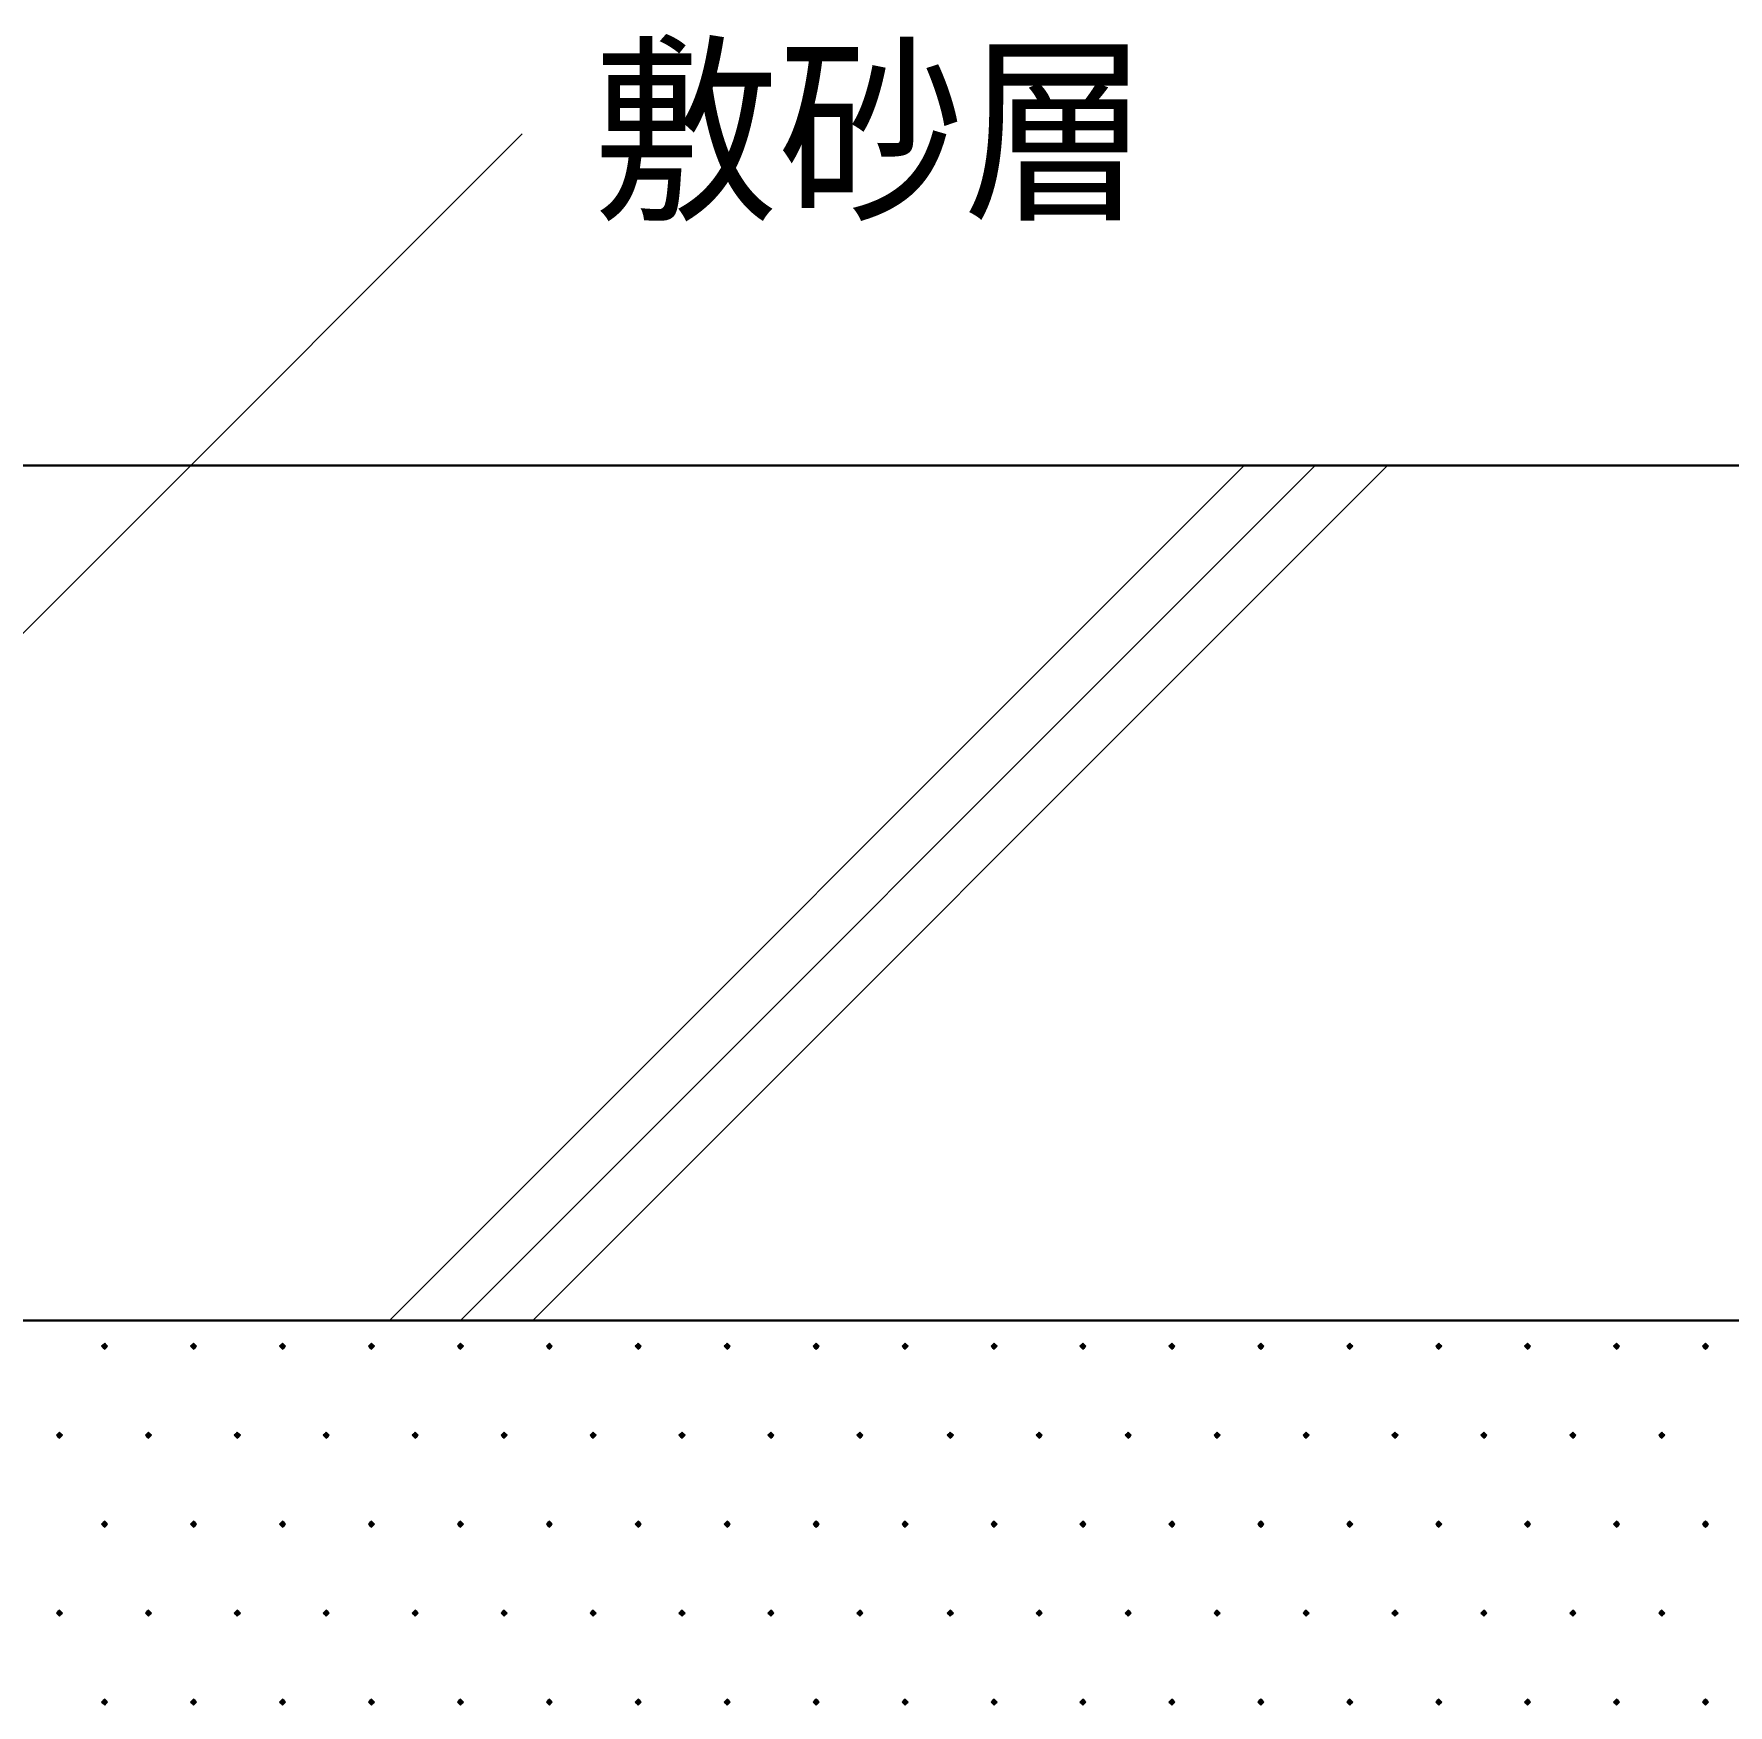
# Model space of a CAD drawing. Header units: millimetres. Extents: x 0 to 420, y 0 to 297.
# Drawn here: x 69.2 to 92.99, y 222.44 to 245.9 of the extents above; entities that cross this region are included whole.
import ezdxf
from ezdxf.enums import TextEntityAlignment as Align

# ---------------------------------------------------------------- set-up
doc = ezdxf.new("R2010")
doc.units = ezdxf.units.MM
doc.styles.add('kst32b', font='NotoSansJP-Variable.ttf')

msp = doc.modelspace()

# ---------------------------------------------------------------- hatches: boundary and pattern name
for points in [[(70.189, 227.521), (70.168, 227.499), (70.146, 227.478), (70.168, 227.457), (70.189, 227.436), (70.21, 227.457), (70.231, 227.478), (70.21, 227.499), (70.189, 227.521)], [(71.438, 227.521), (71.416, 227.499), (71.395, 227.478), (71.416, 227.457), (71.438, 227.436), (71.459, 227.457), (71.48, 227.478), (71.459, 227.499), (71.438, 227.521)], [(72.686, 227.521), (72.665, 227.499), (72.644, 227.478), (72.665, 227.457), (72.686, 227.436), (72.708, 227.457), (72.729, 227.478), (72.708, 227.499), (72.686, 227.521)], [(73.935, 227.521), (73.914, 227.499), (73.893, 227.478), (73.914, 227.457), (73.935, 227.436), (73.956, 227.457), (73.978, 227.478), (73.956, 227.499), (73.935, 227.521)], [(75.184, 227.521), (75.163, 227.499), (75.142, 227.478), (75.163, 227.457), (75.184, 227.436), (75.205, 227.457), (75.226, 227.478), (75.205, 227.499), (75.184, 227.521)], [(76.433, 227.521), (76.412, 227.499), (76.391, 227.478), (76.412, 227.457), (76.433, 227.436), (76.454, 227.457), (76.475, 227.478), (76.454, 227.499), (76.433, 227.521)], [(77.682, 227.521), (77.661, 227.499), (77.639, 227.478), (77.661, 227.457), (77.682, 227.436), (77.703, 227.457), (77.724, 227.478), (77.703, 227.499), (77.682, 227.521)], [(78.931, 227.521), (78.909, 227.499), (78.888, 227.478), (78.909, 227.457), (78.931, 227.436), (78.952, 227.457), (78.973, 227.478), (78.952, 227.499), (78.931, 227.521)], [(80.179, 227.521), (80.158, 227.499), (80.137, 227.478), (80.158, 227.457), (80.179, 227.436), (80.201, 227.457), (80.222, 227.478), (80.201, 227.499), (80.179, 227.521)], [(81.428, 227.521), (81.407, 227.499), (81.386, 227.478), (81.407, 227.457), (81.428, 227.436), (81.449, 227.457), (81.471, 227.478), (81.449, 227.499), (81.428, 227.521)], [(82.677, 227.521), (82.656, 227.499), (82.635, 227.478), (82.656, 227.457), (82.677, 227.436), (82.698, 227.457), (82.719, 227.478), (82.698, 227.499), (82.677, 227.521)], [(83.926, 227.521), (83.905, 227.499), (83.884, 227.478), (83.905, 227.457), (83.926, 227.436), (83.947, 227.457), (83.968, 227.478), (83.947, 227.499), (83.926, 227.521)], [(85.175, 227.521), (85.154, 227.499), (85.132, 227.478), (85.154, 227.457), (85.175, 227.436), (85.196, 227.457), (85.217, 227.478), (85.196, 227.499), (85.175, 227.521)], [(86.424, 227.521), (86.402, 227.499), (86.381, 227.478), (86.402, 227.457), (86.424, 227.436), (86.445, 227.457), (86.466, 227.478), (86.445, 227.499), (86.424, 227.521)], [(87.672, 227.521), (87.651, 227.499), (87.63, 227.478), (87.651, 227.457), (87.672, 227.436), (87.694, 227.457), (87.715, 227.478), (87.694, 227.499), (87.672, 227.521)], [(88.921, 227.521), (88.9, 227.499), (88.879, 227.478), (88.9, 227.457), (88.921, 227.436), (88.942, 227.457), (88.963, 227.478), (88.942, 227.499), (88.921, 227.521)], [(90.17, 227.521), (90.149, 227.499), (90.128, 227.478), (90.149, 227.457), (90.17, 227.436), (90.191, 227.457), (90.212, 227.478), (90.191, 227.499), (90.17, 227.521)], [(91.419, 227.521), (91.398, 227.499), (91.377, 227.478), (91.398, 227.457), (91.419, 227.436), (91.44, 227.457), (91.461, 227.478), (91.44, 227.499), (91.419, 227.521)], [(92.668, 227.521), (92.646, 227.499), (92.625, 227.478), (92.646, 227.457), (92.668, 227.436), (92.689, 227.457), (92.71, 227.478), (92.689, 227.499), (92.668, 227.521)], [(69.554, 226.272), (69.533, 226.25), (69.511, 226.229), (69.533, 226.208), (69.554, 226.187), (69.575, 226.208), (69.596, 226.229), (69.575, 226.25), (69.554, 226.272)], [(70.803, 226.272), (70.781, 226.25), (70.76, 226.229), (70.781, 226.208), (70.803, 226.187), (70.824, 226.208), (70.845, 226.229), (70.824, 226.25), (70.803, 226.272)], [(72.051, 226.272), (72.03, 226.25), (72.009, 226.229), (72.03, 226.208), (72.051, 226.187), (72.073, 226.208), (72.094, 226.229), (72.073, 226.25), (72.051, 226.272)], [(73.3, 226.272), (73.279, 226.25), (73.258, 226.229), (73.279, 226.208), (73.3, 226.187), (73.321, 226.208), (73.343, 226.229), (73.321, 226.25), (73.3, 226.272)], [(74.549, 226.272), (74.528, 226.25), (74.507, 226.229), (74.528, 226.208), (74.549, 226.187), (74.57, 226.208), (74.591, 226.229), (74.57, 226.25), (74.549, 226.272)], [(75.798, 226.272), (75.777, 226.25), (75.756, 226.229), (75.777, 226.208), (75.798, 226.187), (75.819, 226.208), (75.84, 226.229), (75.819, 226.25), (75.798, 226.272)], [(77.047, 226.272), (77.026, 226.25), (77.004, 226.229), (77.026, 226.208), (77.047, 226.187), (77.068, 226.208), (77.089, 226.229), (77.068, 226.25), (77.047, 226.272)], [(78.296, 226.272), (78.274, 226.25), (78.253, 226.229), (78.274, 226.208), (78.296, 226.187), (78.317, 226.208), (78.338, 226.229), (78.317, 226.25), (78.296, 226.272)], [(79.544, 226.272), (79.523, 226.25), (79.502, 226.229), (79.523, 226.208), (79.544, 226.187), (79.566, 226.208), (79.587, 226.229), (79.566, 226.25), (79.544, 226.272)], [(80.793, 226.272), (80.772, 226.25), (80.751, 226.229), (80.772, 226.208), (80.793, 226.187), (80.814, 226.208), (80.836, 226.229), (80.814, 226.25), (80.793, 226.272)], [(82.063, 226.272), (82.042, 226.25), (82.021, 226.229), (82.042, 226.208), (82.063, 226.187), (82.084, 226.208), (82.106, 226.229), (82.084, 226.25), (82.063, 226.272)], [(83.312, 226.272), (83.291, 226.25), (83.27, 226.229), (83.291, 226.208), (83.312, 226.187), (83.333, 226.208), (83.354, 226.229), (83.333, 226.25), (83.312, 226.272)], [(84.561, 226.272), (84.54, 226.25), (84.519, 226.229), (84.54, 226.208), (84.561, 226.187), (84.582, 226.208), (84.603, 226.229), (84.582, 226.25), (84.561, 226.272)], [(85.81, 226.272), (85.788, 226.25), (85.767, 226.229), (85.788, 226.208), (85.81, 226.187), (85.831, 226.208), (85.852, 226.229), (85.831, 226.25), (85.81, 226.272)], [(87.059, 226.272), (87.037, 226.25), (87.016, 226.229), (87.037, 226.208), (87.059, 226.187), (87.08, 226.208), (87.101, 226.229), (87.08, 226.25), (87.059, 226.272)], [(88.307, 226.272), (88.286, 226.25), (88.265, 226.229), (88.286, 226.208), (88.307, 226.187), (88.329, 226.208), (88.35, 226.229), (88.329, 226.25), (88.307, 226.272)], [(89.556, 226.272), (89.535, 226.25), (89.514, 226.229), (89.535, 226.208), (89.556, 226.187), (89.577, 226.208), (89.599, 226.229), (89.577, 226.25), (89.556, 226.272)], [(90.805, 226.272), (90.784, 226.25), (90.763, 226.229), (90.784, 226.208), (90.805, 226.187), (90.826, 226.208), (90.847, 226.229), (90.826, 226.25), (90.805, 226.272)], [(92.054, 226.272), (92.033, 226.25), (92.012, 226.229), (92.033, 226.208), (92.054, 226.187), (92.075, 226.208), (92.096, 226.229), (92.075, 226.25), (92.054, 226.272)], [(70.189, 225.023), (70.168, 225.002), (70.146, 224.98), (70.168, 224.959), (70.189, 224.938), (70.21, 224.959), (70.231, 224.98), (70.21, 225.002), (70.189, 225.023)], [(71.438, 225.023), (71.416, 225.002), (71.395, 224.98), (71.416, 224.959), (71.438, 224.938), (71.459, 224.959), (71.48, 224.98), (71.459, 225.002), (71.438, 225.023)], [(72.686, 225.023), (72.665, 225.002), (72.644, 224.98), (72.665, 224.959), (72.686, 224.938), (72.708, 224.959), (72.729, 224.98), (72.708, 225.002), (72.686, 225.023)], [(73.935, 225.023), (73.914, 225.002), (73.893, 224.98), (73.914, 224.959), (73.935, 224.938), (73.956, 224.959), (73.978, 224.98), (73.956, 225.002), (73.935, 225.023)], [(75.184, 225.023), (75.163, 225.002), (75.142, 224.98), (75.163, 224.959), (75.184, 224.938), (75.205, 224.959), (75.226, 224.98), (75.205, 225.002), (75.184, 225.023)], [(76.433, 225.023), (76.412, 225.002), (76.391, 224.98), (76.412, 224.959), (76.433, 224.938), (76.454, 224.959), (76.475, 224.98), (76.454, 225.002), (76.433, 225.023)], [(77.682, 225.023), (77.661, 225.002), (77.639, 224.98), (77.661, 224.959), (77.682, 224.938), (77.703, 224.959), (77.724, 224.98), (77.703, 225.002), (77.682, 225.023)], [(78.931, 225.023), (78.909, 225.002), (78.888, 224.98), (78.909, 224.959), (78.931, 224.938), (78.952, 224.959), (78.973, 224.98), (78.952, 225.002), (78.931, 225.023)], [(80.179, 225.023), (80.158, 225.002), (80.137, 224.98), (80.158, 224.959), (80.179, 224.938), (80.201, 224.959), (80.222, 224.98), (80.201, 225.002), (80.179, 225.023)], [(81.428, 225.023), (81.407, 225.002), (81.386, 224.98), (81.407, 224.959), (81.428, 224.938), (81.449, 224.959), (81.471, 224.98), (81.449, 225.002), (81.428, 225.023)], [(82.677, 225.023), (82.656, 225.002), (82.635, 224.98), (82.656, 224.959), (82.677, 224.938), (82.698, 224.959), (82.719, 224.98), (82.698, 225.002), (82.677, 225.023)], [(83.926, 225.023), (83.905, 225.002), (83.884, 224.98), (83.905, 224.959), (83.926, 224.938), (83.947, 224.959), (83.968, 224.98), (83.947, 225.002), (83.926, 225.023)], [(85.175, 225.023), (85.154, 225.002), (85.132, 224.98), (85.154, 224.959), (85.175, 224.938), (85.196, 224.959), (85.217, 224.98), (85.196, 225.002), (85.175, 225.023)], [(86.424, 225.023), (86.402, 225.002), (86.381, 224.98), (86.402, 224.959), (86.424, 224.938), (86.445, 224.959), (86.466, 224.98), (86.445, 225.002), (86.424, 225.023)], [(87.672, 225.023), (87.651, 225.002), (87.63, 224.98), (87.651, 224.959), (87.672, 224.938), (87.694, 224.959), (87.715, 224.98), (87.694, 225.002), (87.672, 225.023)], [(88.921, 225.023), (88.9, 225.002), (88.879, 224.98), (88.9, 224.959), (88.921, 224.938), (88.942, 224.959), (88.963, 224.98), (88.942, 225.002), (88.921, 225.023)], [(90.17, 225.023), (90.149, 225.002), (90.128, 224.98), (90.149, 224.959), (90.17, 224.938), (90.191, 224.959), (90.212, 224.98), (90.191, 225.002), (90.17, 225.023)], [(91.419, 225.023), (91.398, 225.002), (91.377, 224.98), (91.398, 224.959), (91.419, 224.938), (91.44, 224.959), (91.461, 224.98), (91.44, 225.002), (91.419, 225.023)], [(92.668, 225.023), (92.646, 225.002), (92.625, 224.98), (92.646, 224.959), (92.668, 224.938), (92.689, 224.959), (92.71, 224.98), (92.689, 225.002), (92.668, 225.023)], [(69.554, 223.774), (69.533, 223.753), (69.511, 223.732), (69.533, 223.711), (69.554, 223.689), (69.575, 223.711), (69.596, 223.732), (69.575, 223.753), (69.554, 223.774)], [(70.803, 223.774), (70.781, 223.753), (70.76, 223.732), (70.781, 223.711), (70.803, 223.689), (70.824, 223.711), (70.845, 223.732), (70.824, 223.753), (70.803, 223.774)], [(72.051, 223.774), (72.03, 223.753), (72.009, 223.732), (72.03, 223.711), (72.051, 223.689), (72.073, 223.711), (72.094, 223.732), (72.073, 223.753), (72.051, 223.774)], [(73.3, 223.774), (73.279, 223.753), (73.258, 223.732), (73.279, 223.711), (73.3, 223.689), (73.321, 223.711), (73.343, 223.732), (73.321, 223.753), (73.3, 223.774)], [(74.549, 223.774), (74.528, 223.753), (74.507, 223.732), (74.528, 223.711), (74.549, 223.689), (74.57, 223.711), (74.591, 223.732), (74.57, 223.753), (74.549, 223.774)], [(75.798, 223.774), (75.777, 223.753), (75.756, 223.732), (75.777, 223.711), (75.798, 223.689), (75.819, 223.711), (75.84, 223.732), (75.819, 223.753), (75.798, 223.774)], [(77.047, 223.774), (77.026, 223.753), (77.004, 223.732), (77.026, 223.711), (77.047, 223.689), (77.068, 223.711), (77.089, 223.732), (77.068, 223.753), (77.047, 223.774)], [(78.296, 223.774), (78.274, 223.753), (78.253, 223.732), (78.274, 223.711), (78.296, 223.689), (78.317, 223.711), (78.338, 223.732), (78.317, 223.753), (78.296, 223.774)], [(79.544, 223.774), (79.523, 223.753), (79.502, 223.732), (79.523, 223.711), (79.544, 223.689), (79.566, 223.711), (79.587, 223.732), (79.566, 223.753), (79.544, 223.774)], [(80.793, 223.774), (80.772, 223.753), (80.751, 223.732), (80.772, 223.711), (80.793, 223.689), (80.814, 223.711), (80.836, 223.732), (80.814, 223.753), (80.793, 223.774)], [(82.063, 223.774), (82.042, 223.753), (82.021, 223.732), (82.042, 223.711), (82.063, 223.689), (82.084, 223.711), (82.106, 223.732), (82.084, 223.753), (82.063, 223.774)], [(83.312, 223.774), (83.291, 223.753), (83.27, 223.732), (83.291, 223.711), (83.312, 223.689), (83.333, 223.711), (83.354, 223.732), (83.333, 223.753), (83.312, 223.774)], [(84.561, 223.774), (84.54, 223.753), (84.519, 223.732), (84.54, 223.711), (84.561, 223.689), (84.582, 223.711), (84.603, 223.732), (84.582, 223.753), (84.561, 223.774)], [(85.81, 223.774), (85.788, 223.753), (85.767, 223.732), (85.788, 223.711), (85.81, 223.689), (85.831, 223.711), (85.852, 223.732), (85.831, 223.753), (85.81, 223.774)], [(87.059, 223.774), (87.037, 223.753), (87.016, 223.732), (87.037, 223.711), (87.059, 223.689), (87.08, 223.711), (87.101, 223.732), (87.08, 223.753), (87.059, 223.774)], [(88.307, 223.774), (88.286, 223.753), (88.265, 223.732), (88.286, 223.711), (88.307, 223.689), (88.329, 223.711), (88.35, 223.732), (88.329, 223.753), (88.307, 223.774)], [(89.556, 223.774), (89.535, 223.753), (89.514, 223.732), (89.535, 223.711), (89.556, 223.689), (89.577, 223.711), (89.599, 223.732), (89.577, 223.753), (89.556, 223.774)], [(90.805, 223.774), (90.784, 223.753), (90.763, 223.732), (90.784, 223.711), (90.805, 223.689), (90.826, 223.711), (90.847, 223.732), (90.826, 223.753), (90.805, 223.774)], [(92.054, 223.774), (92.033, 223.753), (92.012, 223.732), (92.033, 223.711), (92.054, 223.689), (92.075, 223.711), (92.096, 223.732), (92.075, 223.753), (92.054, 223.774)], [(70.189, 222.525), (70.168, 222.504), (70.146, 222.483), (70.168, 222.462), (70.189, 222.44), (70.21, 222.462), (70.231, 222.483), (70.21, 222.504), (70.189, 222.525)], [(71.438, 222.525), (71.416, 222.504), (71.395, 222.483), (71.416, 222.462), (71.438, 222.44), (71.459, 222.462), (71.48, 222.483), (71.459, 222.504), (71.438, 222.525)], [(72.686, 222.525), (72.665, 222.504), (72.644, 222.483), (72.665, 222.462), (72.686, 222.44), (72.708, 222.462), (72.729, 222.483), (72.708, 222.504), (72.686, 222.525)], [(73.935, 222.525), (73.914, 222.504), (73.893, 222.483), (73.914, 222.462), (73.935, 222.44), (73.956, 222.462), (73.978, 222.483), (73.956, 222.504), (73.935, 222.525)], [(75.184, 222.525), (75.163, 222.504), (75.142, 222.483), (75.163, 222.462), (75.184, 222.44), (75.205, 222.462), (75.226, 222.483), (75.205, 222.504), (75.184, 222.525)], [(76.433, 222.525), (76.412, 222.504), (76.391, 222.483), (76.412, 222.462), (76.433, 222.44), (76.454, 222.462), (76.475, 222.483), (76.454, 222.504), (76.433, 222.525)], [(77.682, 222.525), (77.661, 222.504), (77.639, 222.483), (77.661, 222.462), (77.682, 222.44), (77.703, 222.462), (77.724, 222.483), (77.703, 222.504), (77.682, 222.525)], [(78.931, 222.525), (78.909, 222.504), (78.888, 222.483), (78.909, 222.462), (78.931, 222.44), (78.952, 222.462), (78.973, 222.483), (78.952, 222.504), (78.931, 222.525)], [(80.179, 222.525), (80.158, 222.504), (80.137, 222.483), (80.158, 222.462), (80.179, 222.44), (80.201, 222.462), (80.222, 222.483), (80.201, 222.504), (80.179, 222.525)], [(81.428, 222.525), (81.407, 222.504), (81.386, 222.483), (81.407, 222.462), (81.428, 222.44), (81.449, 222.462), (81.471, 222.483), (81.449, 222.504), (81.428, 222.525)], [(82.677, 222.525), (82.656, 222.504), (82.635, 222.483), (82.656, 222.462), (82.677, 222.44), (82.698, 222.462), (82.719, 222.483), (82.698, 222.504), (82.677, 222.525)], [(83.926, 222.525), (83.905, 222.504), (83.884, 222.483), (83.905, 222.462), (83.926, 222.44), (83.947, 222.462), (83.968, 222.483), (83.947, 222.504), (83.926, 222.525)], [(85.175, 222.525), (85.154, 222.504), (85.132, 222.483), (85.154, 222.462), (85.175, 222.44), (85.196, 222.462), (85.217, 222.483), (85.196, 222.504), (85.175, 222.525)], [(86.424, 222.525), (86.402, 222.504), (86.381, 222.483), (86.402, 222.462), (86.424, 222.44), (86.445, 222.462), (86.466, 222.483), (86.445, 222.504), (86.424, 222.525)], [(87.672, 222.525), (87.651, 222.504), (87.63, 222.483), (87.651, 222.462), (87.672, 222.44), (87.694, 222.462), (87.715, 222.483), (87.694, 222.504), (87.672, 222.525)], [(88.921, 222.525), (88.9, 222.504), (88.879, 222.483), (88.9, 222.462), (88.921, 222.44), (88.942, 222.462), (88.963, 222.483), (88.942, 222.504), (88.921, 222.525)], [(90.17, 222.525), (90.149, 222.504), (90.128, 222.483), (90.149, 222.462), (90.17, 222.44), (90.191, 222.462), (90.212, 222.483), (90.191, 222.504), (90.17, 222.525)], [(91.419, 222.525), (91.398, 222.504), (91.377, 222.483), (91.398, 222.462), (91.419, 222.44), (91.44, 222.462), (91.461, 222.483), (91.44, 222.504), (91.419, 222.525)], [(92.668, 222.525), (92.646, 222.504), (92.625, 222.483), (92.646, 222.462), (92.668, 222.44), (92.689, 222.462), (92.71, 222.483), (92.689, 222.504), (92.668, 222.525)]]:
    msp.add_hatch(color=7).paths.add_polyline_path(points)

# ---------------------------------------------------------------- linework, layer by layer
at = {"lineweight": 13}
for points in [[(76.052, 244.496), (58.357, 226.801)], [(74.189, 227.838), (86.191, 239.839)], [(75.184, 227.838), (87.186, 239.839)], [(76.2, 227.838), (88.202, 239.839)]]:
    msp.add_lwpolyline(points, dxfattribs=at)
at = {"lineweight": 30}
msp.add_lwpolyline([(45.043, 239.839), (102.849, 239.839), (102.849, 227.838), (45.043, 227.838)], dxfattribs=at)
at = {"lineweight": 0}
for points in [[(70.189, 227.521), (70.168, 227.499), (70.146, 227.478), (70.168, 227.457), (70.189, 227.436), (70.21, 227.457), (70.231, 227.478), (70.21, 227.499)], [(71.438, 227.521), (71.416, 227.499), (71.395, 227.478), (71.416, 227.457), (71.438, 227.436), (71.459, 227.457), (71.48, 227.478), (71.459, 227.499)], [(72.686, 227.521), (72.665, 227.499), (72.644, 227.478), (72.665, 227.457), (72.686, 227.436), (72.708, 227.457), (72.729, 227.478), (72.708, 227.499)], [(73.935, 227.521), (73.914, 227.499), (73.893, 227.478), (73.914, 227.457), (73.935, 227.436), (73.956, 227.457), (73.978, 227.478), (73.956, 227.499)], [(75.184, 227.521), (75.163, 227.499), (75.142, 227.478), (75.163, 227.457), (75.184, 227.436), (75.205, 227.457), (75.226, 227.478), (75.205, 227.499)], [(76.433, 227.521), (76.412, 227.499), (76.391, 227.478), (76.412, 227.457), (76.433, 227.436), (76.454, 227.457), (76.475, 227.478), (76.454, 227.499)], [(77.682, 227.521), (77.661, 227.499), (77.639, 227.478), (77.661, 227.457), (77.682, 227.436), (77.703, 227.457), (77.724, 227.478), (77.703, 227.499)], [(78.931, 227.521), (78.909, 227.499), (78.888, 227.478), (78.909, 227.457), (78.931, 227.436), (78.952, 227.457), (78.973, 227.478), (78.952, 227.499)], [(80.179, 227.521), (80.158, 227.499), (80.137, 227.478), (80.158, 227.457), (80.179, 227.436), (80.201, 227.457), (80.222, 227.478), (80.201, 227.499)], [(81.428, 227.521), (81.407, 227.499), (81.386, 227.478), (81.407, 227.457), (81.428, 227.436), (81.449, 227.457), (81.471, 227.478), (81.449, 227.499)], [(82.677, 227.521), (82.656, 227.499), (82.635, 227.478), (82.656, 227.457), (82.677, 227.436), (82.698, 227.457), (82.719, 227.478), (82.698, 227.499)], [(83.926, 227.521), (83.905, 227.499), (83.884, 227.478), (83.905, 227.457), (83.926, 227.436), (83.947, 227.457), (83.968, 227.478), (83.947, 227.499)], [(85.175, 227.521), (85.154, 227.499), (85.132, 227.478), (85.154, 227.457), (85.175, 227.436), (85.196, 227.457), (85.217, 227.478), (85.196, 227.499)], [(86.424, 227.521), (86.402, 227.499), (86.381, 227.478), (86.402, 227.457), (86.424, 227.436), (86.445, 227.457), (86.466, 227.478), (86.445, 227.499)], [(87.672, 227.521), (87.651, 227.499), (87.63, 227.478), (87.651, 227.457), (87.672, 227.436), (87.694, 227.457), (87.715, 227.478), (87.694, 227.499)], [(88.921, 227.521), (88.9, 227.499), (88.879, 227.478), (88.9, 227.457), (88.921, 227.436), (88.942, 227.457), (88.963, 227.478), (88.942, 227.499)], [(90.17, 227.521), (90.149, 227.499), (90.128, 227.478), (90.149, 227.457), (90.17, 227.436), (90.191, 227.457), (90.212, 227.478), (90.191, 227.499)], [(91.419, 227.521), (91.398, 227.499), (91.377, 227.478), (91.398, 227.457), (91.419, 227.436), (91.44, 227.457), (91.461, 227.478), (91.44, 227.499)], [(92.668, 227.521), (92.646, 227.499), (92.625, 227.478), (92.646, 227.457), (92.668, 227.436), (92.689, 227.457), (92.71, 227.478), (92.689, 227.499)], [(69.554, 226.272), (69.533, 226.25), (69.511, 226.229), (69.533, 226.208), (69.554, 226.187), (69.575, 226.208), (69.596, 226.229), (69.575, 226.25)], [(70.803, 226.272), (70.781, 226.25), (70.76, 226.229), (70.781, 226.208), (70.803, 226.187), (70.824, 226.208), (70.845, 226.229), (70.824, 226.25)], [(72.051, 226.272), (72.03, 226.25), (72.009, 226.229), (72.03, 226.208), (72.051, 226.187), (72.073, 226.208), (72.094, 226.229), (72.073, 226.25)], [(73.3, 226.272), (73.279, 226.25), (73.258, 226.229), (73.279, 226.208), (73.3, 226.187), (73.321, 226.208), (73.343, 226.229), (73.321, 226.25)], [(74.549, 226.272), (74.528, 226.25), (74.507, 226.229), (74.528, 226.208), (74.549, 226.187), (74.57, 226.208), (74.591, 226.229), (74.57, 226.25)], [(75.798, 226.272), (75.777, 226.25), (75.756, 226.229), (75.777, 226.208), (75.798, 226.187), (75.819, 226.208), (75.84, 226.229), (75.819, 226.25)], [(77.047, 226.272), (77.026, 226.25), (77.004, 226.229), (77.026, 226.208), (77.047, 226.187), (77.068, 226.208), (77.089, 226.229), (77.068, 226.25)], [(78.296, 226.272), (78.274, 226.25), (78.253, 226.229), (78.274, 226.208), (78.296, 226.187), (78.317, 226.208), (78.338, 226.229), (78.317, 226.25)], [(79.544, 226.272), (79.523, 226.25), (79.502, 226.229), (79.523, 226.208), (79.544, 226.187), (79.566, 226.208), (79.587, 226.229), (79.566, 226.25)], [(80.793, 226.272), (80.772, 226.25), (80.751, 226.229), (80.772, 226.208), (80.793, 226.187), (80.814, 226.208), (80.836, 226.229), (80.814, 226.25)], [(82.063, 226.272), (82.042, 226.25), (82.021, 226.229), (82.042, 226.208), (82.063, 226.187), (82.084, 226.208), (82.106, 226.229), (82.084, 226.25)], [(83.312, 226.272), (83.291, 226.25), (83.27, 226.229), (83.291, 226.208), (83.312, 226.187), (83.333, 226.208), (83.354, 226.229), (83.333, 226.25)], [(84.561, 226.272), (84.54, 226.25), (84.519, 226.229), (84.54, 226.208), (84.561, 226.187), (84.582, 226.208), (84.603, 226.229), (84.582, 226.25)], [(85.81, 226.272), (85.788, 226.25), (85.767, 226.229), (85.788, 226.208), (85.81, 226.187), (85.831, 226.208), (85.852, 226.229), (85.831, 226.25)], [(87.059, 226.272), (87.037, 226.25), (87.016, 226.229), (87.037, 226.208), (87.059, 226.187), (87.08, 226.208), (87.101, 226.229), (87.08, 226.25)], [(88.307, 226.272), (88.286, 226.25), (88.265, 226.229), (88.286, 226.208), (88.307, 226.187), (88.329, 226.208), (88.35, 226.229), (88.329, 226.25)], [(89.556, 226.272), (89.535, 226.25), (89.514, 226.229), (89.535, 226.208), (89.556, 226.187), (89.577, 226.208), (89.599, 226.229), (89.577, 226.25)], [(90.805, 226.272), (90.784, 226.25), (90.763, 226.229), (90.784, 226.208), (90.805, 226.187), (90.826, 226.208), (90.847, 226.229), (90.826, 226.25)], [(92.054, 226.272), (92.033, 226.25), (92.012, 226.229), (92.033, 226.208), (92.054, 226.187), (92.075, 226.208), (92.096, 226.229), (92.075, 226.25)], [(70.189, 225.023), (70.168, 225.002), (70.146, 224.98), (70.168, 224.959), (70.189, 224.938), (70.21, 224.959), (70.231, 224.98), (70.21, 225.002)], [(71.438, 225.023), (71.416, 225.002), (71.395, 224.98), (71.416, 224.959), (71.438, 224.938), (71.459, 224.959), (71.48, 224.98), (71.459, 225.002)], [(72.686, 225.023), (72.665, 225.002), (72.644, 224.98), (72.665, 224.959), (72.686, 224.938), (72.708, 224.959), (72.729, 224.98), (72.708, 225.002)], [(73.935, 225.023), (73.914, 225.002), (73.893, 224.98), (73.914, 224.959), (73.935, 224.938), (73.956, 224.959), (73.978, 224.98), (73.956, 225.002)], [(75.184, 225.023), (75.163, 225.002), (75.142, 224.98), (75.163, 224.959), (75.184, 224.938), (75.205, 224.959), (75.226, 224.98), (75.205, 225.002)], [(76.433, 225.023), (76.412, 225.002), (76.391, 224.98), (76.412, 224.959), (76.433, 224.938), (76.454, 224.959), (76.475, 224.98), (76.454, 225.002)], [(77.682, 225.023), (77.661, 225.002), (77.639, 224.98), (77.661, 224.959), (77.682, 224.938), (77.703, 224.959), (77.724, 224.98), (77.703, 225.002)], [(78.931, 225.023), (78.909, 225.002), (78.888, 224.98), (78.909, 224.959), (78.931, 224.938), (78.952, 224.959), (78.973, 224.98), (78.952, 225.002)], [(80.179, 225.023), (80.158, 225.002), (80.137, 224.98), (80.158, 224.959), (80.179, 224.938), (80.201, 224.959), (80.222, 224.98), (80.201, 225.002)], [(81.428, 225.023), (81.407, 225.002), (81.386, 224.98), (81.407, 224.959), (81.428, 224.938), (81.449, 224.959), (81.471, 224.98), (81.449, 225.002)], [(82.677, 225.023), (82.656, 225.002), (82.635, 224.98), (82.656, 224.959), (82.677, 224.938), (82.698, 224.959), (82.719, 224.98), (82.698, 225.002)], [(83.926, 225.023), (83.905, 225.002), (83.884, 224.98), (83.905, 224.959), (83.926, 224.938), (83.947, 224.959), (83.968, 224.98), (83.947, 225.002)], [(85.175, 225.023), (85.154, 225.002), (85.132, 224.98), (85.154, 224.959), (85.175, 224.938), (85.196, 224.959), (85.217, 224.98), (85.196, 225.002)], [(86.424, 225.023), (86.402, 225.002), (86.381, 224.98), (86.402, 224.959), (86.424, 224.938), (86.445, 224.959), (86.466, 224.98), (86.445, 225.002)], [(87.672, 225.023), (87.651, 225.002), (87.63, 224.98), (87.651, 224.959), (87.672, 224.938), (87.694, 224.959), (87.715, 224.98), (87.694, 225.002)], [(88.921, 225.023), (88.9, 225.002), (88.879, 224.98), (88.9, 224.959), (88.921, 224.938), (88.942, 224.959), (88.963, 224.98), (88.942, 225.002)], [(90.17, 225.023), (90.149, 225.002), (90.128, 224.98), (90.149, 224.959), (90.17, 224.938), (90.191, 224.959), (90.212, 224.98), (90.191, 225.002)], [(91.419, 225.023), (91.398, 225.002), (91.377, 224.98), (91.398, 224.959), (91.419, 224.938), (91.44, 224.959), (91.461, 224.98), (91.44, 225.002)], [(92.668, 225.023), (92.646, 225.002), (92.625, 224.98), (92.646, 224.959), (92.668, 224.938), (92.689, 224.959), (92.71, 224.98), (92.689, 225.002)], [(69.554, 223.774), (69.533, 223.753), (69.511, 223.732), (69.533, 223.711), (69.554, 223.689), (69.575, 223.711), (69.596, 223.732), (69.575, 223.753)], [(70.803, 223.774), (70.781, 223.753), (70.76, 223.732), (70.781, 223.711), (70.803, 223.689), (70.824, 223.711), (70.845, 223.732), (70.824, 223.753)], [(72.051, 223.774), (72.03, 223.753), (72.009, 223.732), (72.03, 223.711), (72.051, 223.689), (72.073, 223.711), (72.094, 223.732), (72.073, 223.753)], [(73.3, 223.774), (73.279, 223.753), (73.258, 223.732), (73.279, 223.711), (73.3, 223.689), (73.321, 223.711), (73.343, 223.732), (73.321, 223.753)], [(74.549, 223.774), (74.528, 223.753), (74.507, 223.732), (74.528, 223.711), (74.549, 223.689), (74.57, 223.711), (74.591, 223.732), (74.57, 223.753)], [(75.798, 223.774), (75.777, 223.753), (75.756, 223.732), (75.777, 223.711), (75.798, 223.689), (75.819, 223.711), (75.84, 223.732), (75.819, 223.753)], [(77.047, 223.774), (77.026, 223.753), (77.004, 223.732), (77.026, 223.711), (77.047, 223.689), (77.068, 223.711), (77.089, 223.732), (77.068, 223.753)], [(78.296, 223.774), (78.274, 223.753), (78.253, 223.732), (78.274, 223.711), (78.296, 223.689), (78.317, 223.711), (78.338, 223.732), (78.317, 223.753)], [(79.544, 223.774), (79.523, 223.753), (79.502, 223.732), (79.523, 223.711), (79.544, 223.689), (79.566, 223.711), (79.587, 223.732), (79.566, 223.753)], [(80.793, 223.774), (80.772, 223.753), (80.751, 223.732), (80.772, 223.711), (80.793, 223.689), (80.814, 223.711), (80.836, 223.732), (80.814, 223.753)], [(82.063, 223.774), (82.042, 223.753), (82.021, 223.732), (82.042, 223.711), (82.063, 223.689), (82.084, 223.711), (82.106, 223.732), (82.084, 223.753)], [(83.312, 223.774), (83.291, 223.753), (83.27, 223.732), (83.291, 223.711), (83.312, 223.689), (83.333, 223.711), (83.354, 223.732), (83.333, 223.753)], [(84.561, 223.774), (84.54, 223.753), (84.519, 223.732), (84.54, 223.711), (84.561, 223.689), (84.582, 223.711), (84.603, 223.732), (84.582, 223.753)], [(85.81, 223.774), (85.788, 223.753), (85.767, 223.732), (85.788, 223.711), (85.81, 223.689), (85.831, 223.711), (85.852, 223.732), (85.831, 223.753)], [(87.059, 223.774), (87.037, 223.753), (87.016, 223.732), (87.037, 223.711), (87.059, 223.689), (87.08, 223.711), (87.101, 223.732), (87.08, 223.753)], [(88.307, 223.774), (88.286, 223.753), (88.265, 223.732), (88.286, 223.711), (88.307, 223.689), (88.329, 223.711), (88.35, 223.732), (88.329, 223.753)], [(89.556, 223.774), (89.535, 223.753), (89.514, 223.732), (89.535, 223.711), (89.556, 223.689), (89.577, 223.711), (89.599, 223.732), (89.577, 223.753)], [(90.805, 223.774), (90.784, 223.753), (90.763, 223.732), (90.784, 223.711), (90.805, 223.689), (90.826, 223.711), (90.847, 223.732), (90.826, 223.753)], [(92.054, 223.774), (92.033, 223.753), (92.012, 223.732), (92.033, 223.711), (92.054, 223.689), (92.075, 223.711), (92.096, 223.732), (92.075, 223.753)], [(70.189, 222.525), (70.168, 222.504), (70.146, 222.483), (70.168, 222.462), (70.189, 222.44), (70.21, 222.462), (70.231, 222.483), (70.21, 222.504)], [(71.438, 222.525), (71.416, 222.504), (71.395, 222.483), (71.416, 222.462), (71.438, 222.44), (71.459, 222.462), (71.48, 222.483), (71.459, 222.504)], [(72.686, 222.525), (72.665, 222.504), (72.644, 222.483), (72.665, 222.462), (72.686, 222.44), (72.708, 222.462), (72.729, 222.483), (72.708, 222.504)], [(73.935, 222.525), (73.914, 222.504), (73.893, 222.483), (73.914, 222.462), (73.935, 222.44), (73.956, 222.462), (73.978, 222.483), (73.956, 222.504)], [(75.184, 222.525), (75.163, 222.504), (75.142, 222.483), (75.163, 222.462), (75.184, 222.44), (75.205, 222.462), (75.226, 222.483), (75.205, 222.504)], [(76.433, 222.525), (76.412, 222.504), (76.391, 222.483), (76.412, 222.462), (76.433, 222.44), (76.454, 222.462), (76.475, 222.483), (76.454, 222.504)], [(77.682, 222.525), (77.661, 222.504), (77.639, 222.483), (77.661, 222.462), (77.682, 222.44), (77.703, 222.462), (77.724, 222.483), (77.703, 222.504)], [(78.931, 222.525), (78.909, 222.504), (78.888, 222.483), (78.909, 222.462), (78.931, 222.44), (78.952, 222.462), (78.973, 222.483), (78.952, 222.504)], [(80.179, 222.525), (80.158, 222.504), (80.137, 222.483), (80.158, 222.462), (80.179, 222.44), (80.201, 222.462), (80.222, 222.483), (80.201, 222.504)], [(81.428, 222.525), (81.407, 222.504), (81.386, 222.483), (81.407, 222.462), (81.428, 222.44), (81.449, 222.462), (81.471, 222.483), (81.449, 222.504)], [(82.677, 222.525), (82.656, 222.504), (82.635, 222.483), (82.656, 222.462), (82.677, 222.44), (82.698, 222.462), (82.719, 222.483), (82.698, 222.504)], [(83.926, 222.525), (83.905, 222.504), (83.884, 222.483), (83.905, 222.462), (83.926, 222.44), (83.947, 222.462), (83.968, 222.483), (83.947, 222.504)], [(85.175, 222.525), (85.154, 222.504), (85.132, 222.483), (85.154, 222.462), (85.175, 222.44), (85.196, 222.462), (85.217, 222.483), (85.196, 222.504)], [(86.424, 222.525), (86.402, 222.504), (86.381, 222.483), (86.402, 222.462), (86.424, 222.44), (86.445, 222.462), (86.466, 222.483), (86.445, 222.504)], [(87.672, 222.525), (87.651, 222.504), (87.63, 222.483), (87.651, 222.462), (87.672, 222.44), (87.694, 222.462), (87.715, 222.483), (87.694, 222.504)], [(88.921, 222.525), (88.9, 222.504), (88.879, 222.483), (88.9, 222.462), (88.921, 222.44), (88.942, 222.462), (88.963, 222.483), (88.942, 222.504)], [(90.17, 222.525), (90.149, 222.504), (90.128, 222.483), (90.149, 222.462), (90.17, 222.44), (90.191, 222.462), (90.212, 222.483), (90.191, 222.504)], [(91.419, 222.525), (91.398, 222.504), (91.377, 222.483), (91.398, 222.462), (91.419, 222.44), (91.44, 222.462), (91.461, 222.483), (91.44, 222.504)], [(92.668, 222.525), (92.646, 222.504), (92.625, 222.483), (92.646, 222.462), (92.668, 222.44), (92.689, 222.462), (92.71, 222.483), (92.689, 222.504)]]:
    msp.add_lwpolyline(points, close=True, dxfattribs=at)

# ---------------------------------------------------------------- texts
at = {"style": 'kst32b'}
msp.add_text('敷砂層', height=2.0791, dxfattribs=at).set_placement((77.047, 243.501), (84.843, 243.501), align=Align.FIT)

doc.saveas('drawing.dxf')
